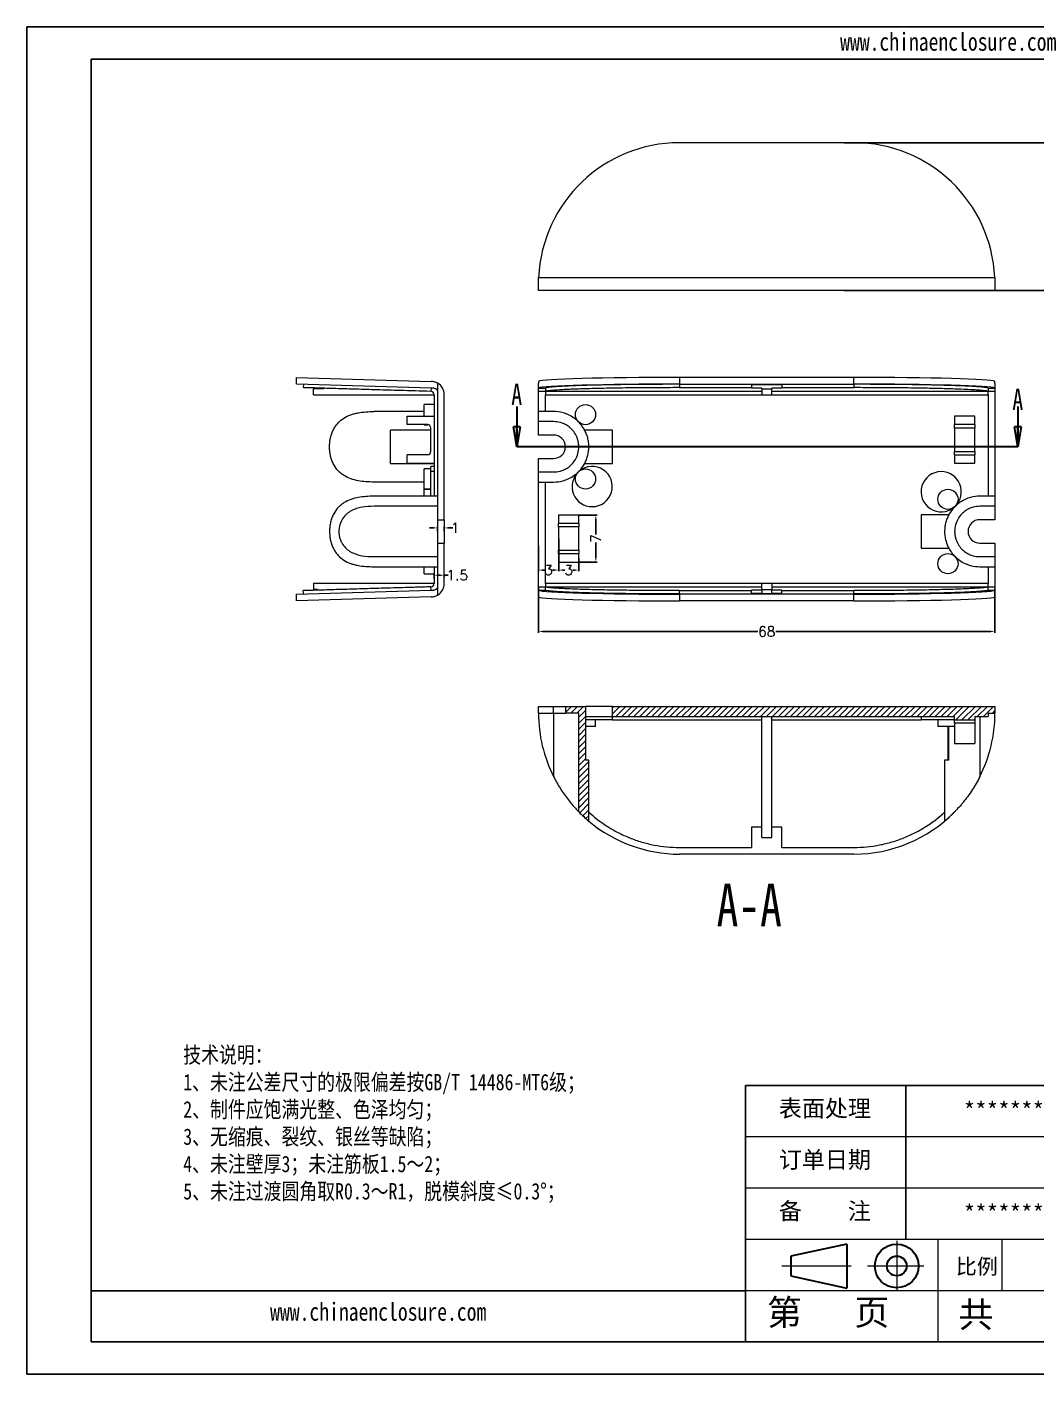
# Model space of a CAD drawing. Header units: inches. Extents: x 3064 to 3673, y 1126 to 1326.
# Drawn here: x 3064.1 to 3214.4, y 1125.8 to 1326.5 of the extents above; entities that cross this region are included whole.
import ezdxf

# ---------------------------------------------------------------- set-up
doc = ezdxf.new("R2010")
doc.units = ezdxf.units.IN
doc.header["$LTSCALE"] = 15
doc.linetypes.add('CENTER2', pattern=[28.575, 19.05, -3.175, 3.175, -3.175])
doc.linetypes.add('PHANTOM', pattern=[12.7, 6.35, -1.27, 1.27, -1.27, 1.27, -1.27])
doc.layers.add('文字', color=81, linetype='Continuous')
for name, color, linetype, lineweight in [('粗实线', 7, 'Continuous', 30), ('细实线', 3, 'Continuous', 9), ('细点划线', 2, 'CENTER2', 9)]:
    doc.layers.add(name, color=color, linetype=linetype, lineweight=lineweight)
doc.styles.add('SLDTEXTSTYLE0', font='TXT', dxfattribs={"width": 0.75})
doc.styles.get("Standard").update_dxf_attribs({"font": 'txt', "bigfont": 'gbcbig.shx'})
doc.styles.add('宋体', font='', dxfattribs={"width": 0.8, "height": 3.5})
doc.styles.get('宋体').set_extended_font_data('SimSun')
doc.dimstyles.new('2', dxfattribs={"dimtxt": 1.5, "dimasz": 0.6, "dimexe": 0.18, "dimexo": 0.0625, "dimgap": 0.09, "dimtad": 0, "dimdsep": 46, "dimtxsty": 'Standard', "dimcen": 0, "dimclrd": 3, "dimclre": 3, "dimadec": 0, "dimazin": 2, "dimtfac": 1, "dimtofl": 0, "dimtmove": 0, "dimatfit": 3, "dimfxl": 1, "dimtolj": 1, "dimtzin": 0, "dimarcsym": 0})
pattern_1 = [(45, (-403.4695, -81.07196), (-0.44901281, 0.44901281), [])]

# ---------------------------------------------------------------- blocks, each defined once
blk = doc.blocks.new('_CLOSED')
at = {"color": 0, "linetype": 'ByBlock', "lineweight": -2}
for p, q in [((-1, 0.166667), (0, 0)), ((-1, 0.166667), (-1, -0.166667)), ((0, 0), (-1, -0.166667)), ((0, 0), (-1, 0))]:
    blk.add_line(p, q, dxfattribs=at)
blk = doc.blocks.new('*D281')
at = {"color": 3, "lineweight": -2}
for p, q in [((3140.28, 1242.97), (3140.28, 1236.21)), ((3208.28, 1242.72), (3208.28, 1236.21)), ((3140.88, 1236.39), (3172.94, 1236.39)), ((3207.68, 1236.39), (3175.62, 1236.39))]:
    blk.add_line(p, q, dxfattribs=at)
at = {"color": 3}
for points in [[(3140.88, 1236.49), (3140.88, 1236.29), (3140.28, 1236.39)], [(3207.68, 1236.49), (3207.68, 1236.29), (3208.28, 1236.39)]]:
    blk.add_solid(points, dxfattribs=at)
at = {"layer": 'Defpoints', "color": 0}
for p in [(3140.28, 1243.04), (3208.28, 1242.79), (3208.28, 1236.39)]:
    blk.add_point(p, dxfattribs=at)
at = {"color": 0, "insert": (3174.28, 1236.39), "char_height": 1.5, "attachment_point": 5}
blk.add_mtext('\\A1;68', dxfattribs=at)
blk = doc.blocks.new('*D289')
at = {"color": 3, "lineweight": -2}
for p, q in [((3124.63, 1251.82), (3124.03, 1251.82)), ((3125.23, 1251.35), (3125.23, 1252)), ((3126.23, 1251.35), (3126.23, 1252)), ((3126.83, 1251.82), (3127.51, 1251.82))]:
    blk.add_line(p, q, dxfattribs=at)
at = {"color": 3}
for points in [[(3124.63, 1251.92), (3124.63, 1251.72), (3125.23, 1251.82)], [(3126.83, 1251.92), (3126.83, 1251.72), (3126.23, 1251.82)]]:
    blk.add_solid(points, dxfattribs=at)
at = {"layer": 'Defpoints', "color": 0}
for p in [(3125.23, 1251.29), (3126.23, 1251.82), (3126.23, 1251.29)]:
    blk.add_point(p, dxfattribs=at)
at = {"color": 0, "insert": (3127.85, 1251.82), "char_height": 1.5, "attachment_point": 5}
blk.add_mtext('\\A1;1', dxfattribs=at)
blk = doc.blocks.new('*D290')
at = {"color": 3, "lineweight": -2}
for p, q in [((3124.73, 1244.22), (3124.73, 1244.95)), ((3125.33, 1244.77), (3125.63, 1244.77)), ((3126.23, 1244.47), (3126.23, 1244.95)), ((3126.23, 1244.77), (3126.83, 1244.77))]:
    blk.add_line(p, q, dxfattribs=at)
at = {"color": 3}
for points in [[(3125.33, 1244.87), (3125.33, 1244.67), (3124.73, 1244.77)], [(3125.63, 1244.87), (3125.63, 1244.67), (3126.23, 1244.77)]]:
    blk.add_solid(points, dxfattribs=at)
at = {"layer": 'Defpoints', "color": 0}
for p in [(3126.23, 1244.77), (3126.23, 1244.41), (3124.73, 1244.16)]:
    blk.add_point(p, dxfattribs=at)
at = {"color": 0, "insert": (3128.17, 1244.77), "char_height": 1.5, "attachment_point": 5}
blk.add_mtext('\\A1;1.5', dxfattribs=at)
blk = doc.blocks.new('*D291')
at = {"color": 3, "lineweight": -2}
for p, q in [((3146.34, 1253.74), (3149, 1253.74)), ((3148.82, 1253.14), (3148.82, 1250.83)), ((3148.82, 1247.34), (3148.82, 1249.65)), ((3146.34, 1246.74), (3149, 1246.74))]:
    blk.add_line(p, q, dxfattribs=at)
at = {"color": 3}
for points in [[(3148.72, 1253.14), (3148.92, 1253.14), (3148.82, 1253.74)], [(3148.72, 1247.34), (3148.92, 1247.34), (3148.82, 1246.74)]]:
    blk.add_solid(points, dxfattribs=at)
at = {"layer": 'Defpoints', "color": 0}
for p in [(3146.28, 1253.74), (3148.82, 1253.74), (3146.28, 1246.74)]:
    blk.add_point(p, dxfattribs=at)
at = {"color": 0, "insert": (3148.82, 1250.24), "char_height": 1.5, "attachment_point": 5, "rotation": 90}
blk.add_mtext('\\A1;7', dxfattribs=at)
blk = doc.blocks.new('*D292')
at = {"color": 3, "lineweight": -2}
for p, q in [((3143.28, 1247.3), (3143.28, 1245.36)), ((3146.28, 1247.3), (3146.28, 1245.36)), ((3143.88, 1245.54), (3144.19, 1245.54)), ((3145.68, 1245.54), (3145.37, 1245.54))]:
    blk.add_line(p, q, dxfattribs=at)
at = {"color": 3}
for points in [[(3143.88, 1245.64), (3143.88, 1245.44), (3143.28, 1245.54)], [(3145.68, 1245.64), (3145.68, 1245.44), (3146.28, 1245.54)]]:
    blk.add_solid(points, dxfattribs=at)
at = {"layer": 'Defpoints', "color": 0}
for p in [(3143.28, 1247.36), (3146.28, 1247.36), (3146.28, 1245.54)]:
    blk.add_point(p, dxfattribs=at)
at = {"color": 0, "insert": (3144.78, 1245.54), "char_height": 1.5, "attachment_point": 5}
blk.add_mtext('\\A1;3', dxfattribs=at)
blk = doc.blocks.new('*D293')
at = {"color": 3, "lineweight": -2}
for p, q in [((3140.28, 1249.13), (3140.28, 1245.36)), ((3143.28, 1250.17), (3143.28, 1245.36)), ((3140.88, 1245.54), (3141.19, 1245.54)), ((3142.68, 1245.54), (3142.37, 1245.54))]:
    blk.add_line(p, q, dxfattribs=at)
at = {"color": 3}
for points in [[(3140.88, 1245.64), (3140.88, 1245.44), (3140.28, 1245.54)], [(3142.68, 1245.64), (3142.68, 1245.44), (3143.28, 1245.54)]]:
    blk.add_solid(points, dxfattribs=at)
at = {"layer": 'Defpoints', "color": 0}
for p in [(3140.28, 1249.19), (3143.28, 1250.24), (3140.28, 1245.54)]:
    blk.add_point(p, dxfattribs=at)
at = {"color": 0, "insert": (3141.78, 1245.54), "char_height": 1.5, "attachment_point": 5}
blk.add_mtext('\\A1;3', dxfattribs=at)
blk = doc.blocks.new('*D294')
at = {"color": 3, "lineweight": -2}
for p, q in [((3185.74, 1309.2), (3216.86, 1309.2)), ((3216.68, 1308.6), (3216.68, 1299.54)), ((3216.68, 1287.8), (3216.68, 1296.86)), ((3185.74, 1287.2), (3216.86, 1287.2))]:
    blk.add_line(p, q, dxfattribs=at)
at = {"color": 3}
for points in [[(3216.58, 1308.6), (3216.78, 1308.6), (3216.68, 1309.2)], [(3216.58, 1287.8), (3216.78, 1287.8), (3216.68, 1287.2)]]:
    blk.add_solid(points, dxfattribs=at)
at = {"layer": 'Defpoints', "color": 0}
for p in [(3185.68, 1309.2), (3216.68, 1309.2), (3185.68, 1287.2)]:
    blk.add_point(p, dxfattribs=at)
at = {"color": 0, "insert": (3216.68, 1298.2), "char_height": 1.5, "attachment_point": 5, "rotation": 90}
blk.add_mtext('\\A1;22', dxfattribs=at)

msp = doc.modelspace()

# ---------------------------------------------------------------- hatches: boundary and pattern name
at = {"linetype": 'Continuous', "lineweight": 0}
h = msp.add_hatch(dxfattribs=at)
h.set_pattern_fill('ANSI31', color=4, scale=0.2, style=0)
h.set_pattern_definition(pattern_1)
edge = h.paths.add_edge_path(flags=0)
edge.add_line((3147.275, 1225.217), (3144.275, 1225.217))
edge.add_line((3144.275, 1225.217), (3144.275, 1224.217))
edge.add_line((3144.275, 1224.217), (3146.275, 1224.217))
edge.add_line((3146.275, 1224.217), (3146.275, 1209.52))
edge.add_arc((3161.275, 1224.217), 21, 224.41531, 229.9948)
edge.add_line((3147.775, 1208.131), (3147.775, 1217.217))
edge.add_line((3147.775, 1217.217), (3147.275, 1217.217))
edge.add_line((3147.275, 1217.217), (3147.275, 1225.217))
h = msp.add_hatch(dxfattribs=at)
h.set_pattern_fill('ANSI31', color=4, scale=0.2, style=0)
h.set_pattern_definition(pattern_1)
h.paths.add_polyline_path([(3205.275, 1223.217), (3205.275, 1223.717), (3207.252, 1223.717), (3207.252, 1224.217), (3208.275, 1224.217), (3208.275, 1225.217), (3151.275, 1225.217), (3151.275, 1223.717), (3202.275, 1223.717), (3202.275, 1223.217)], flags=0)

# ---------------------------------------------------------------- linework, layer by layer
for p, q in [((3064.061, 1326.454), (3347.902, 1326.454)), ((3064.061, 1326.454), (3064.061, 1125.758)), ((3073.618, 1321.676), (3343.124, 1321.676)), ((3073.618, 1321.676), (3073.618, 1130.537)), ((3228.441, 1168.765), (3171.099, 1168.765)), ((3171.099, 1130.537), (3171.099, 1168.765)), ((3194.991, 1145.828), (3194.991, 1168.765)), ((3171.099, 1138.182), (3073.618, 1138.182)), ((3073.618, 1130.537), (3343.124, 1130.537)), ((3064.061, 1125.758), (3347.902, 1125.758))]:
    msp.add_line(p, q)
at = {"color": 7, "linetype": 'Continuous', "lineweight": 15}
for p, q in [((3187.275, 1309.2), (3161.275, 1309.2)), ((3140.297, 1289.14), (3208.254, 1289.14)), ((3140.275, 1287.2), (3140.275, 1288.2)), ((3208.275, 1287.2), (3140.275, 1287.2)), ((3208.275, 1288.2), (3208.275, 1287.2)), ((3104.233, 1273.244), (3104.233, 1274.244)), ((3104.233, 1274.244), (3124.292, 1273.651)), ((3124.262, 1272.652), (3104.233, 1273.244)), ((3105.247, 1273.214), (3105.232, 1272.714)), ((3106.733, 1271.625), (3106.733, 1272.535)), ((3108.228, 1272.535), (3106.733, 1272.535)), ((3108.231, 1272.625), (3108.228, 1272.535)), ((3124.262, 1272.652), (3124.248, 1272.152)), ((3124.733, 1272.652), (3124.262, 1272.652)), ((3125.233, 1273.384), (3125.233, 1272.152)), ((3140.275, 1272.152), (3140.275, 1273.384)), ((3140.298, 1272.652), (3140.281, 1272.652)), ((3140.298, 1272.652), (3141.3, 1272.652)), ((3141.299, 1272.652), (3141.299, 1272.152)), ((3161.275, 1274.244), (3161.275, 1273.244)), ((3187.275, 1274.244), (3161.275, 1274.244)), ((3161.275, 1273.244), (3187.275, 1273.244)), ((3161.275, 1273.214), (3172.025, 1273.214)), ((3161.275, 1273.214), (3161.275, 1272.714)), ((3161.275, 1272.714), (3172.025, 1272.714)), ((3172.025, 1273.214), (3172.025, 1272.714)), ((3176.525, 1273.125), (3172.025, 1273.125)), ((3172.025, 1272.625), (3172.025, 1272.714)), ((3173.525, 1272.625), (3172.025, 1272.625)), ((3173.525, 1272.535), (3173.525, 1272.625)), ((3173.525, 1272.535), (3173.525, 1271.625)), ((3173.525, 1272.535), (3175.025, 1272.535)), ((3176.525, 1272.625), (3175.025, 1272.625)), ((3175.025, 1272.625), (3175.025, 1272.535)), ((3175.025, 1271.625), (3175.025, 1272.535)), ((3176.525, 1273.214), (3187.275, 1273.214)), ((3176.525, 1273.214), (3176.525, 1272.714)), ((3176.525, 1272.714), (3187.275, 1272.714)), ((3176.525, 1272.714), (3176.525, 1272.625)), ((3187.275, 1273.244), (3187.275, 1274.244)), ((3187.275, 1273.214), (3187.275, 1272.714)), ((3207.252, 1272.652), (3208.253, 1272.652)), ((3207.252, 1272.652), (3207.252, 1272.152)), ((3208.27, 1272.652), (3208.253, 1272.652)), ((3208.275, 1273.384), (3208.275, 1272.152)), ((3106.733, 1271.625), (3124.733, 1271.625)), ((3124.733, 1271.652), (3124.733, 1256.537)), ((3125.233, 1272.152), (3125.233, 1256.537)), ((3126.233, 1253.037), (3126.233, 1271.652)), ((3141.299, 1272.152), (3140.275, 1272.152)), ((3140.275, 1269.151), (3140.275, 1272.152)), ((3141.299, 1272.152), (3141.299, 1271.652)), ((3141.299, 1271.652), (3173.525, 1271.652)), ((3141.299, 1269.151), (3141.299, 1271.652)), ((3173.525, 1272.152), (3141.3, 1272.152)), ((3173.525, 1271.625), (3175.025, 1271.625)), ((3207.252, 1272.152), (3175.025, 1272.152)), ((3175.025, 1271.652), (3207.252, 1271.652)), ((3207.252, 1271.652), (3207.252, 1272.152)), ((3208.275, 1272.152), (3207.252, 1272.152)), ((3207.252, 1271.652), (3207.252, 1256.537)), ((3208.275, 1272.152), (3208.275, 1256.537)), ((3123.233, 1269.151), (3115.776, 1269.151)), ((3120.733, 1267.201), (3120.733, 1268.451)), ((3120.733, 1268.451), (3124.733, 1268.451)), ((3124.733, 1270.197), (3123.233, 1270.197)), ((3123.233, 1268.451), (3123.233, 1270.197)), ((3140.275, 1267.651), (3140.275, 1269.151)), ((3142.525, 1269.151), (3140.275, 1269.151)), ((3205.275, 1268.451), (3202.275, 1268.451)), ((3202.275, 1268.451), (3202.275, 1267.201)), ((3205.275, 1267.201), (3205.275, 1268.451)), ((3118.233, 1261.401), (3118.233, 1266.401)), ((3124.233, 1266.401), (3118.233, 1266.401)), ((3123.733, 1267.201), (3120.733, 1267.201)), ((3123.233, 1267.197), (3123.233, 1267.201)), ((3123.233, 1267.197), (3123.797, 1267.197)), ((3124.233, 1263.201), (3124.233, 1266.701)), ((3142.525, 1267.651), (3140.275, 1267.651)), ((3140.275, 1265.651), (3140.275, 1267.651)), ((3151.275, 1266.401), (3147.142, 1266.401)), ((3151.275, 1261.401), (3151.275, 1266.401)), ((3205.275, 1267.201), (3202.275, 1267.201)), ((3202.275, 1266.701), (3202.275, 1267.201)), ((3205.275, 1266.701), (3202.275, 1266.701)), ((3202.275, 1266.701), (3202.275, 1263.201)), ((3205.275, 1267.201), (3205.275, 1266.701)), ((3205.275, 1263.201), (3205.275, 1266.701)), ((3142.525, 1265.651), (3140.275, 1265.651)), ((3120.733, 1261.451), (3120.733, 1262.701)), ((3123.733, 1262.701), (3120.733, 1262.701)), ((3202.275, 1263.201), (3205.275, 1263.201)), ((3202.275, 1262.701), (3202.275, 1263.201)), ((3202.275, 1262.701), (3205.275, 1262.701)), ((3202.275, 1262.701), (3202.275, 1261.451)), ((3205.275, 1263.201), (3205.275, 1262.701)), ((3205.275, 1261.451), (3205.275, 1262.701)), ((3118.233, 1261.401), (3124.733, 1261.401)), ((3120.733, 1261.451), (3124.733, 1261.451)), ((3124.233, 1260.606), (3123.233, 1260.606)), ((3123.233, 1257.606), (3123.233, 1260.606)), ((3124.733, 1260.985), (3124.233, 1260.985)), ((3124.233, 1260.203), (3124.233, 1260.985)), ((3140.275, 1262.151), (3142.525, 1262.151)), ((3140.275, 1260.151), (3140.275, 1262.151)), ((3147.142, 1261.401), (3151.275, 1261.401)), ((3202.275, 1261.451), (3205.275, 1261.451)), ((3123.233, 1258.651), (3115.776, 1258.651)), ((3124.733, 1260.203), (3124.233, 1260.203)), ((3124.233, 1256.537), (3124.233, 1260.203)), ((3140.275, 1258.651), (3140.275, 1260.151)), ((3140.275, 1260.151), (3142.525, 1260.151)), ((3140.275, 1258.651), (3142.525, 1258.651)), ((3140.275, 1243.036), (3140.275, 1258.651)), ((3141.299, 1243.536), (3141.299, 1258.651)), ((3125.233, 1256.537), (3115.776, 1256.537)), ((3123.233, 1257.606), (3124.233, 1257.606)), ((3124.233, 1257.582), (3123.233, 1257.582)), ((3123.233, 1256.537), (3123.233, 1257.582)), ((3125.233, 1256.537), (3125.233, 1255.037)), ((3208.275, 1256.537), (3206.025, 1256.537)), ((3208.275, 1256.537), (3208.275, 1255.037)), ((3125.233, 1255.037), (3115.776, 1255.037)), ((3125.233, 1255.037), (3125.233, 1253.037)), ((3208.275, 1255.037), (3206.025, 1255.037)), ((3208.275, 1255.037), (3208.275, 1253.037)), ((3125.233, 1253.037), (3126.233, 1253.037)), ((3125.233, 1253.037), (3125.233, 1249.537)), ((3126.233, 1253.037), (3126.233, 1249.537)), ((3143.275, 1253.737), (3143.275, 1252.487)), ((3146.275, 1253.737), (3143.275, 1253.737)), ((3146.275, 1252.487), (3143.275, 1252.487)), ((3143.275, 1251.987), (3143.275, 1252.487)), ((3146.275, 1252.487), (3146.275, 1253.737)), ((3146.275, 1252.487), (3146.275, 1251.987)), ((3197.275, 1253.787), (3197.275, 1248.787)), ((3201.409, 1253.787), (3197.275, 1253.787)), ((3208.275, 1253.037), (3206.025, 1253.037)), ((3146.275, 1251.987), (3143.275, 1251.987)), ((3143.275, 1251.987), (3143.275, 1248.487)), ((3146.275, 1248.487), (3146.275, 1251.987)), ((3125.233, 1249.537), (3125.233, 1247.537)), ((3125.233, 1249.537), (3126.233, 1249.537)), ((3126.233, 1243.536), (3126.233, 1249.537)), ((3143.275, 1248.487), (3146.275, 1248.487)), ((3143.275, 1247.987), (3143.275, 1248.487)), ((3146.275, 1248.487), (3146.275, 1247.987)), ((3197.275, 1248.787), (3201.409, 1248.787)), ((3206.025, 1249.537), (3208.275, 1249.537)), ((3208.275, 1249.537), (3208.275, 1247.537)), ((3115.776, 1247.537), (3125.233, 1247.537)), ((3125.233, 1247.537), (3125.233, 1246.037)), ((3143.275, 1247.987), (3146.275, 1247.987)), ((3143.275, 1247.987), (3143.275, 1246.737)), ((3143.275, 1246.737), (3146.275, 1246.737)), ((3146.275, 1246.737), (3146.275, 1247.987)), ((3206.025, 1247.537), (3208.275, 1247.537)), ((3208.275, 1247.537), (3208.275, 1246.037)), ((3115.776, 1246.037), (3125.233, 1246.037)), ((3123.233, 1244.991), (3123.233, 1246.037)), ((3123.233, 1244.991), (3124.733, 1244.991)), ((3124.733, 1246.037), (3124.733, 1243.536)), ((3125.233, 1246.037), (3125.233, 1243.036)), ((3206.025, 1246.037), (3208.275, 1246.037)), ((3207.252, 1246.037), (3207.252, 1243.536)), ((3208.275, 1246.037), (3208.275, 1243.036)), ((3104.233, 1241.944), (3124.262, 1242.536)), ((3105.247, 1241.974), (3105.232, 1242.474)), ((3106.733, 1243.563), (3106.733, 1242.653)), ((3106.733, 1243.563), (3124.733, 1243.563)), ((3107.345, 1242.653), (3106.733, 1242.653)), ((3107.342, 1242.537), (3107.345, 1242.653)), ((3124.262, 1242.536), (3124.248, 1243.036)), ((3124.262, 1242.536), (3124.733, 1242.536)), ((3125.233, 1243.036), (3125.233, 1241.804)), ((3140.275, 1241.804), (3140.275, 1243.036)), ((3140.275, 1243.036), (3141.299, 1243.036)), ((3140.281, 1242.536), (3140.298, 1242.536)), ((3140.298, 1242.536), (3141.3, 1242.536)), ((3173.525, 1243.536), (3141.299, 1243.536)), ((3141.299, 1243.536), (3141.299, 1243.036)), ((3141.299, 1242.536), (3141.299, 1243.036)), ((3141.3, 1243.036), (3173.525, 1243.036)), ((3161.275, 1241.974), (3161.275, 1242.474)), ((3161.275, 1242.474), (3172.025, 1242.474)), ((3172.025, 1242.563), (3172.025, 1242.474)), ((3173.525, 1242.563), (3172.025, 1242.563)), ((3172.025, 1241.974), (3172.025, 1242.474)), ((3173.525, 1242.653), (3173.525, 1243.563)), ((3173.525, 1243.563), (3175.025, 1243.563)), ((3173.525, 1242.653), (3175.025, 1242.653)), ((3173.525, 1242.653), (3173.525, 1242.063)), ((3175.025, 1243.563), (3175.025, 1242.653)), ((3207.252, 1243.536), (3175.025, 1243.536)), ((3175.025, 1243.036), (3207.252, 1243.036)), ((3175.025, 1242.063), (3175.025, 1242.653)), ((3176.525, 1242.563), (3175.025, 1242.563)), ((3176.525, 1242.474), (3176.525, 1242.563)), ((3176.525, 1242.474), (3187.275, 1242.474)), ((3176.525, 1241.974), (3176.525, 1242.474)), ((3187.275, 1241.974), (3187.275, 1242.474)), ((3207.252, 1243.036), (3207.252, 1243.536)), ((3207.252, 1242.536), (3207.252, 1243.036)), ((3207.252, 1243.036), (3208.275, 1243.036)), ((3207.252, 1242.536), (3208.253, 1242.536)), ((3208.253, 1242.536), (3208.27, 1242.536)), ((3208.275, 1243.036), (3208.275, 1241.804)), ((3104.233, 1240.944), (3104.233, 1241.944)), ((3124.292, 1241.537), (3104.233, 1240.944)), ((3161.275, 1241.974), (3172.025, 1241.974)), ((3161.275, 1241.944), (3161.275, 1240.944)), ((3187.275, 1241.944), (3161.275, 1241.944)), ((3187.275, 1240.944), (3161.275, 1240.944)), ((3173.525, 1242.063), (3172.025, 1242.063)), ((3173.525, 1242.063), (3175.025, 1242.063)), ((3176.525, 1242.063), (3175.025, 1242.063)), ((3176.525, 1241.974), (3187.275, 1241.974)), ((3187.275, 1240.944), (3187.275, 1241.944)), ((3140.275, 1224.217), (3140.275, 1225.217)), ((3140.275, 1225.217), (3142.525, 1225.217)), ((3142.525, 1224.217), (3142.525, 1225.217)), ((3142.525, 1225.217), (3144.275, 1225.217)), ((3144.275, 1225.217), (3144.275, 1224.217)), ((3144.275, 1225.217), (3147.275, 1225.217)), ((3147.275, 1225.217), (3147.275, 1217.217)), ((3151.275, 1225.217), (3147.275, 1225.217)), ((3151.275, 1223.717), (3151.275, 1225.217)), ((3151.275, 1225.217), (3208.275, 1225.217)), ((3208.275, 1225.217), (3208.275, 1224.217)), ((3140.275, 1224.217), (3142.525, 1224.217)), ((3142.525, 1224.217), (3142.525, 1214.76)), ((3142.525, 1224.217), (3144.275, 1224.217)), ((3146.275, 1224.217), (3144.275, 1224.217)), ((3146.275, 1209.52), (3146.275, 1224.217)), ((3147.275, 1223.717), (3151.275, 1223.717)), ((3151.275, 1223.217), (3147.275, 1223.217)), ((3148.775, 1222.217), (3148.775, 1223.217)), ((3151.275, 1223.217), (3151.275, 1223.717)), ((3151.275, 1223.717), (3202.275, 1223.717)), ((3173.525, 1205.717), (3173.525, 1223.717)), ((3175.025, 1205.717), (3175.025, 1223.717)), ((3197.275, 1223.717), (3197.275, 1223.217)), ((3200.275, 1223.217), (3197.275, 1223.217)), ((3199.775, 1223.217), (3199.775, 1222.217)), ((3202.275, 1223.217), (3200.275, 1223.217)), ((3202.275, 1223.217), (3202.275, 1223.717)), ((3202.275, 1223.217), (3205.275, 1223.217)), ((3202.275, 1222.717), (3202.275, 1223.217)), ((3205.275, 1222.717), (3202.275, 1222.717)), ((3202.275, 1222.717), (3202.275, 1219.717)), ((3205.275, 1223.717), (3207.252, 1223.717)), ((3205.275, 1223.717), (3205.275, 1223.217)), ((3205.275, 1223.217), (3205.275, 1222.717)), ((3205.275, 1222.717), (3205.275, 1219.717)), ((3206.025, 1223.717), (3206.025, 1214.76)), ((3207.252, 1224.217), (3208.275, 1224.217)), ((3207.252, 1224.217), (3207.252, 1223.717)), ((3148.775, 1222.217), (3147.275, 1222.217)), ((3201.275, 1222.217), (3199.775, 1222.217)), ((3201.275, 1222.217), (3201.275, 1217.217)), ((3202.275, 1222.217), (3201.275, 1222.217)), ((3201.409, 1217.217), (3201.409, 1222.217)), ((3202.275, 1219.717), (3205.275, 1219.717)), ((3147.775, 1217.217), (3147.275, 1217.217)), ((3147.775, 1208.131), (3147.775, 1217.217)), ((3200.775, 1217.217), (3200.775, 1208.136)), ((3201.409, 1217.217), (3200.775, 1217.217)), ((3172.025, 1207.215), (3172.025, 1204.217)), ((3173.525, 1207.215), (3172.025, 1207.215)), ((3176.525, 1207.215), (3175.025, 1207.215)), ((3176.525, 1204.217), (3176.525, 1207.215)), ((3161.275, 1204.217), (3172.025, 1204.217)), ((3173.525, 1205.717), (3175.025, 1205.717)), ((3176.525, 1204.217), (3187.275, 1204.217)), ((3187.275, 1203.217), (3161.275, 1203.217))]:
    msp.add_line(p, q, dxfattribs=at)
at = {"color": 7, "linetype": 'Continuous', "lineweight": 30}
for p, q in [((3137.047, 1269.901), (3137.047, 1263.901)), ((3211.704, 1269.901), (3211.704, 1263.901))]:
    msp.add_line(p, q, dxfattribs=at)
at = {"color": 1, "linetype": 'PHANTOM', "lineweight": 30}
msp.add_line((3211.704, 1263.901), (3137.047, 1263.901), dxfattribs=at)
at = {"color": 8, "linetype": 'Continuous', "lineweight": 15}
for p, q in [((3151.275, 1223.232), (3173.525, 1223.232)), ((3175.025, 1223.232), (3197.275, 1223.232))]:
    msp.add_line(p, q, dxfattribs=at)
at = {"color": 7, "linetype": 'Continuous', "lineweight": 15}
for centre in [(3147.275, 1268.697), (3147.275, 1259.106), (3201.275, 1256.082), (3201.275, 1246.491)]:
    msp.add_circle(centre, 1.5, dxfattribs=at)
for centre, radius, start, end in [((3161.275, 1288.2), 21, 90, 177.43192), ((3187.275, 1288.2), 21, 2.56808, 90), ((3124.233, 1271.652), 2, 0, 60), ((3124.233, 1271.652), 0.5, 0, 88.30766), ((3123.733, 1266.701), 0.5, 0, 90), ((3142.525, 1263.901), 1.75, 270, 90), ((3123.733, 1263.201), 0.5, 270, 0), ((3148.275, 1257.985), 3, 270, 129.85453), ((3148.275, 1257.985), 3, 133.65346, 270), ((3200.275, 1257.203), 3, 90, 309.85453), ((3200.275, 1257.203), 3, 313.47884, 90), ((3206.025, 1251.287), 1.75, 90, 270), ((3124.233, 1243.536), 0.5, 271.69234, 0), ((3124.233, 1243.536), 2, 300, 0), ((3161.275, 1224.217), 21, 180, 206.7655), ((3187.275, 1224.217), 21, 333.2345, 0), ((3161.275, 1224.217), 21, 224.41531, 229.9948), ((3187.275, 1224.217), 21, 270, 315.31892), ((3161.275, 1224.217), 21, 229.9948, 270)]:
    msp.add_arc(centre, radius, start, end, dxfattribs=at)
for centre, start_param, end_param in [((3161.275, 1273.624), 1.5707963, 3.0967712), ((3161.275, 1272.623), 1.5707963, 3.0953635), ((3187.275, 1273.624), 0.0448214, 1.5707963), ((3187.275, 1272.623), 0.0462292, 1.5707963), ((3161.275, 1242.565), 3.1878219, 4.712389), ((3187.275, 1242.565), 4.712389, 6.2369561), ((3161.275, 1241.564), 3.1864141, 4.712389), ((3187.275, 1241.564), 4.712389, 6.2383639)]:
    msp.add_ellipse(centre, major_axis=(21, 0), ratio=0.0295455, start_param=start_param, end_param=end_param, dxfattribs=at)
for points, knots in [([(3140.275, 1288.2), (3140.275, 1288.343), (3140.277, 1288.494), (3140.284, 1288.81), (3140.289, 1288.975), (3140.297, 1289.14)], [0, 0, 0, 0, 0.5, 0.5, 1, 1, 1, 1]), ([(3208.254, 1289.14), (3208.262, 1288.975), (3208.267, 1288.813), (3208.274, 1288.497), (3208.275, 1288.343), (3208.275, 1288.2)], [0, 0, 0, 0, 0.5, 0.5, 1, 1, 1, 1]), ([(3124.248, 1272.152), (3122.665, 1272.199), (3121.132, 1272.244), (3119.061, 1272.305), (3118.483, 1272.322), (3117.341, 1272.356), (3116.776, 1272.373), (3115.127, 1272.421), (3114.092, 1272.452), (3112.635, 1272.495), (3112.165, 1272.509), (3111.258, 1272.536), (3110.821, 1272.549), (3109.586, 1272.585), (3108.853, 1272.607), (3107.89, 1272.635), (3107.592, 1272.644), (3107.042, 1272.66), (3106.794, 1272.668), (3106.134, 1272.687), (3105.8, 1272.697), (3105.461, 1272.707), (3105.375, 1272.71), (3105.261, 1272.713), (3105.232, 1272.714), (3105.232, 1272.714)], [-0.0336161, -0.0336161, -0.0336161, -0.0336161, 0.125, 0.125, 0.1875, 0.1875, 0.25, 0.25, 0.375, 0.375, 0.4375, 0.4375, 0.5, 0.5, 0.625, 0.625, 0.6875, 0.6875, 0.75, 0.75, 0.875, 0.875, 0.9375, 0.9375, 1, 1, 1, 1]), ([(3125.233, 1273.384), (3125.089, 1273.467), (3124.938, 1273.531), (3124.623, 1273.621), (3124.458, 1273.646), (3124.292, 1273.651)], [0, 0, 0, 0, 0.5, 0.5, 1, 1, 1, 1]), ([(3124.733, 1272.652), (3124.865, 1272.652), (3124.994, 1272.598), (3125.178, 1272.413), (3125.233, 1272.284), (3125.233, 1272.152)], [0, 0, 0, 0, 0.5, 0.5, 1, 1, 1, 1]), ([(3140.297, 1273.651), (3140.289, 1273.646), (3140.284, 1273.621), (3140.277, 1273.532), (3140.275, 1273.467), (3140.275, 1273.384)], [0, 0, 0, 0, 0.5, 0.5, 1, 1, 1, 1]), ([(3140.275, 1272.152), (3140.275, 1272.284), (3140.275, 1272.413), (3140.277, 1272.597), (3140.278, 1272.652), (3140.281, 1272.652)], [0, 0, 0, 0, 0.5, 0.5, 1, 1, 1, 1]), ([(3161.275, 1273.214), (3161.135, 1273.214), (3160.853, 1273.214), (3160.431, 1273.213), (3160.009, 1273.212), (3159.589, 1273.212), (3159.169, 1273.21), (3158.751, 1273.209), (3158.333, 1273.207), (3157.915, 1273.205), (3157.014, 1273.2), (3155.641, 1273.191), (3153.843, 1273.172), (3152.114, 1273.149), (3149.918, 1273.112), (3147.414, 1273.054), (3145.325, 1272.983), (3143.951, 1272.92), (3143.075, 1272.87), (3142.364, 1272.818), (3141.931, 1272.775), (3141.68, 1272.742), (3141.54, 1272.719), (3141.43, 1272.697), (3141.346, 1272.674), (3141.315, 1272.659), (3141.3, 1272.652)], [0, 0, 0, 0, 0.0139012, 0.0277814, 0.0416468, 0.0555034, 0.0693576, 0.0832155, 0.0970833, 0.1109673, 0.1248736, 0.1874165, 0.2500084, 0.3122553, 0.3745578, 0.4996773, 0.6240364, 0.6866112, 0.7492493, 0.8115544, 0.8739442, 0.899163, 0.9243411, 0.9495152, 0.9747226, 1, 1, 1, 1]), ([(3161.275, 1272.714), (3160.038, 1272.714), (3158.82, 1272.71), (3157.021, 1272.701), (3156.426, 1272.696), (3155.246, 1272.687), (3154.657, 1272.681), (3152.934, 1272.661), (3151.84, 1272.645), (3150.28, 1272.617), (3149.773, 1272.607), (3148.788, 1272.585), (3148.31, 1272.573), (3146.945, 1272.537), (3146.12, 1272.51), (3145.007, 1272.467), (3144.657, 1272.452), (3144, 1272.421), (3143.698, 1272.405), (3142.872, 1272.357), (3142.423, 1272.324), (3141.907, 1272.271), (3141.761, 1272.254), (3141.462, 1272.208), (3141.347, 1272.18), (3141.3, 1272.152)], [0, 0, 0, 0, 0.125, 0.125, 0.1875, 0.1875, 0.25, 0.25, 0.375, 0.375, 0.4375, 0.4375, 0.5, 0.5, 0.625, 0.625, 0.6875, 0.6875, 0.75, 0.75, 0.875, 0.875, 0.9375, 0.9375, 1.0337063, 1.0337063, 1.0337063, 1.0337063]), ([(3207.252, 1272.652), (3207.244, 1272.656), (3207.228, 1272.664), (3207.193, 1272.677), (3207.149, 1272.689), (3207.097, 1272.702), (3207.036, 1272.714), (3206.966, 1272.727), (3206.887, 1272.739), (3206.8, 1272.751), (3206.592, 1272.777), (3206.193, 1272.817), (3205.483, 1272.869), (3204.61, 1272.919), (3203.237, 1272.982), (3201.152, 1273.053), (3198.649, 1273.111), (3196.454, 1273.149), (3194.722, 1273.172), (3192.927, 1273.19), (3191.45, 1273.201), (3190.325, 1273.207), (3189.567, 1273.21), (3188.805, 1273.212), (3188.041, 1273.213), (3187.531, 1273.214), (3187.275, 1273.214)], [0, 0, 0, 0, 0.0140258, 0.0280161, 0.0419772, 0.0559153, 0.0698365, 0.0837471, 0.0976534, 0.1115616, 0.1254779, 0.1878643, 0.2502592, 0.3127056, 0.3751166, 0.5000447, 0.6244886, 0.6871196, 0.7497302, 0.8119717, 0.8742107, 0.8994077, 0.9245481, 0.949669, 0.9748073, 1, 1, 1, 1]), ([(3207.252, 1272.152), (3207.172, 1272.199), (3206.912, 1272.244), (3206.309, 1272.305), (3206.112, 1272.322), (3205.663, 1272.356), (3205.41, 1272.373), (3204.578, 1272.421), (3203.93, 1272.452), (3202.821, 1272.495), (3202.429, 1272.509), (3201.597, 1272.536), (3201.157, 1272.549), (3199.793, 1272.585), (3198.818, 1272.607), (3197.256, 1272.635), (3196.719, 1272.644), (3195.611, 1272.66), (3195.048, 1272.668), (3193.336, 1272.687), (3192.163, 1272.697), (3190.355, 1272.707), (3189.742, 1272.71), (3188.511, 1272.713), (3187.894, 1272.714), (3187.275, 1272.714)], [-0.0336161, -0.0336161, -0.0336161, -0.0336161, 0.125, 0.125, 0.1875, 0.1875, 0.25, 0.25, 0.375, 0.375, 0.4375, 0.4375, 0.5, 0.5, 0.625, 0.625, 0.6875, 0.6875, 0.75, 0.75, 0.875, 0.875, 0.9375, 0.9375, 1, 1, 1, 1]), ([(3208.275, 1273.384), (3208.275, 1273.467), (3208.274, 1273.531), (3208.267, 1273.621), (3208.262, 1273.646), (3208.254, 1273.651)], [0, 0, 0, 0, 0.5, 0.5, 1, 1, 1, 1]), ([(3208.27, 1272.652), (3208.273, 1272.652), (3208.274, 1272.598), (3208.276, 1272.413), (3208.275, 1272.284), (3208.275, 1272.152)], [0, 0, 0, 0, 0.5, 0.5, 1, 1, 1, 1]), ([(3115.776, 1258.651), (3114.948, 1258.651), (3114.159, 1258.7), (3113.04, 1258.909), (3112.677, 1259.002), (3111.975, 1259.253), (3111.634, 1259.411), (3111.162, 1259.705), (3111.01, 1259.813), (3110.718, 1260.05), (3110.577, 1260.18), (3110.181, 1260.601), (3109.952, 1260.92), (3109.663, 1261.469), (3109.575, 1261.666), (3109.424, 1262.073), (3109.36, 1262.284), (3109.256, 1262.721), (3109.216, 1262.95), (3109.162, 1263.409), (3109.148, 1263.64), (3109.146, 1264.105), (3109.158, 1264.34), (3109.208, 1264.802), (3109.246, 1265.027), (3109.346, 1265.466), (3109.409, 1265.682), (3109.557, 1266.093), (3109.642, 1266.288), (3109.832, 1266.658), (3109.939, 1266.835), (3110.168, 1267.164), (3110.292, 1267.316), (3110.685, 1267.741), (3110.981, 1267.982), (3111.608, 1268.378), (3111.942, 1268.536), (3112.471, 1268.728), (3112.653, 1268.784), (3113.02, 1268.882), (3113.206, 1268.924), (3114.149, 1269.103), (3114.944, 1269.151), (3115.776, 1269.151)], [0, 0, 0, 0, 0.125, 0.125, 0.1875, 0.1875, 0.25, 0.25, 0.28125, 0.28125, 0.3125, 0.3125, 0.375, 0.375, 0.40625, 0.40625, 0.4375, 0.4375, 0.46875, 0.46875, 0.5, 0.5, 0.53125, 0.53125, 0.5625, 0.5625, 0.59375, 0.59375, 0.625, 0.625, 0.65625, 0.65625, 0.6875, 0.6875, 0.75, 0.75, 0.8125, 0.8125, 0.84375, 0.84375, 0.875, 0.875, 1, 1, 1, 1]), ([(3142.525, 1258.651), (3142.943, 1258.651), (3143.41, 1258.7), (3144.172, 1258.909), (3144.436, 1259.002), (3144.984, 1259.253), (3145.268, 1259.411), (3145.685, 1259.705), (3145.824, 1259.813), (3146.098, 1260.05), (3146.234, 1260.18), (3146.627, 1260.601), (3146.868, 1260.92), (3147.183, 1261.469), (3147.281, 1261.666), (3147.452, 1262.073), (3147.525, 1262.284), (3147.646, 1262.721), (3147.694, 1262.95), (3147.758, 1263.409), (3147.774, 1263.64), (3147.777, 1264.105), (3147.762, 1264.34), (3147.703, 1264.802), (3147.659, 1265.027), (3147.542, 1265.466), (3147.469, 1265.682), (3147.301, 1266.093), (3147.207, 1266.288), (3146.998, 1266.658), (3146.884, 1266.835), (3146.644, 1267.164), (3146.518, 1267.316), (3146.126, 1267.741), (3145.846, 1267.982), (3145.29, 1268.378), (3145.011, 1268.536), (3144.596, 1268.728), (3144.459, 1268.784), (3144.191, 1268.882), (3144.059, 1268.924), (3143.415, 1269.103), (3142.945, 1269.151), (3142.525, 1269.151)], [0, 0, 0, 0, 0.125, 0.125, 0.1875, 0.1875, 0.25, 0.25, 0.28125, 0.28125, 0.3125, 0.3125, 0.375, 0.375, 0.40625, 0.40625, 0.4375, 0.4375, 0.46875, 0.46875, 0.5, 0.5, 0.53125, 0.53125, 0.5625, 0.5625, 0.59375, 0.59375, 0.625, 0.625, 0.65625, 0.65625, 0.6875, 0.6875, 0.75, 0.75, 0.8125, 0.8125, 0.84375, 0.84375, 0.875, 0.875, 1, 1, 1, 1]), ([(3142.525, 1260.151), (3142.836, 1260.151), (3143.175, 1260.189), (3143.718, 1260.341), (3143.905, 1260.408), (3144.29, 1260.586), (3144.485, 1260.696), (3144.873, 1260.968), (3145.068, 1261.132), (3145.436, 1261.522), (3145.609, 1261.746), (3145.917, 1262.273), (3146.045, 1262.564), (3146.227, 1263.212), (3146.275, 1263.549), (3146.276, 1264.073), (3146.264, 1264.245), (3146.217, 1264.584), (3146.182, 1264.752), (3146.091, 1265.074), (3146.037, 1265.228), (3145.911, 1265.522), (3145.84, 1265.663), (3145.611, 1266.054), (3145.437, 1266.28), (3145.066, 1266.673), (3144.874, 1266.834), (3144.488, 1267.106), (3144.291, 1267.216), (3143.908, 1267.394), (3143.721, 1267.461), (3143.177, 1267.613), (3142.837, 1267.651), (3142.525, 1267.651)], [0, 0, 0, 0, 0.125, 0.125, 0.1875, 0.1875, 0.25, 0.25, 0.3125, 0.3125, 0.375, 0.375, 0.4375, 0.4375, 0.5, 0.5, 0.53125, 0.53125, 0.5625, 0.5625, 0.59375, 0.59375, 0.625, 0.625, 0.6875, 0.6875, 0.75, 0.75, 0.8125, 0.8125, 0.875, 0.875, 1, 1, 1, 1]), ([(3115.776, 1256.537), (3114.948, 1256.537), (3114.159, 1256.488), (3113.04, 1256.279), (3112.677, 1256.186), (3111.975, 1255.935), (3111.634, 1255.777), (3111.162, 1255.483), (3111.01, 1255.375), (3110.718, 1255.138), (3110.577, 1255.008), (3110.181, 1254.587), (3109.952, 1254.268), (3109.663, 1253.719), (3109.575, 1253.522), (3109.424, 1253.115), (3109.36, 1252.904), (3109.256, 1252.467), (3109.216, 1252.238), (3109.162, 1251.779), (3109.148, 1251.548), (3109.146, 1251.083), (3109.158, 1250.848), (3109.208, 1250.386), (3109.246, 1250.161), (3109.346, 1249.722), (3109.409, 1249.506), (3109.557, 1249.095), (3109.642, 1248.9), (3109.832, 1248.53), (3109.939, 1248.353), (3110.168, 1248.024), (3110.292, 1247.872), (3110.685, 1247.447), (3110.981, 1247.206), (3111.608, 1246.81), (3111.942, 1246.652), (3112.471, 1246.46), (3112.653, 1246.404), (3113.02, 1246.306), (3113.206, 1246.264), (3114.149, 1246.085), (3114.944, 1246.037), (3115.776, 1246.037)], [0, 0, 0, 0, 0.125, 0.125, 0.1875, 0.1875, 0.25, 0.25, 0.28125, 0.28125, 0.3125, 0.3125, 0.375, 0.375, 0.40625, 0.40625, 0.4375, 0.4375, 0.46875, 0.46875, 0.5, 0.5, 0.53125, 0.53125, 0.5625, 0.5625, 0.59375, 0.59375, 0.625, 0.625, 0.65625, 0.65625, 0.6875, 0.6875, 0.75, 0.75, 0.8125, 0.8125, 0.84375, 0.84375, 0.875, 0.875, 1, 1, 1, 1]), ([(3206.025, 1256.537), (3205.608, 1256.537), (3205.141, 1256.488), (3204.379, 1256.279), (3204.115, 1256.186), (3203.567, 1255.935), (3203.283, 1255.777), (3202.866, 1255.483), (3202.727, 1255.375), (3202.453, 1255.138), (3202.317, 1255.008), (3201.924, 1254.587), (3201.683, 1254.268), (3201.368, 1253.719), (3201.27, 1253.522), (3201.099, 1253.115), (3201.026, 1252.904), (3200.905, 1252.467), (3200.857, 1252.238), (3200.793, 1251.779), (3200.777, 1251.548), (3200.774, 1251.083), (3200.789, 1250.848), (3200.848, 1250.386), (3200.892, 1250.161), (3201.009, 1249.722), (3201.082, 1249.506), (3201.25, 1249.095), (3201.344, 1248.9), (3201.553, 1248.53), (3201.667, 1248.353), (3201.907, 1248.024), (3202.033, 1247.872), (3202.425, 1247.447), (3202.705, 1247.206), (3203.261, 1246.81), (3203.54, 1246.652), (3203.955, 1246.46), (3204.092, 1246.404), (3204.36, 1246.306), (3204.492, 1246.264), (3205.136, 1246.085), (3205.606, 1246.037), (3206.025, 1246.037)], [0, 0, 0, 0, 0.125, 0.125, 0.1875, 0.1875, 0.25, 0.25, 0.28125, 0.28125, 0.3125, 0.3125, 0.375, 0.375, 0.40625, 0.40625, 0.4375, 0.4375, 0.46875, 0.46875, 0.5, 0.5, 0.53125, 0.53125, 0.5625, 0.5625, 0.59375, 0.59375, 0.625, 0.625, 0.65625, 0.65625, 0.6875, 0.6875, 0.75, 0.75, 0.8125, 0.8125, 0.84375, 0.84375, 0.875, 0.875, 1, 1, 1, 1]), ([(3115.776, 1255.037), (3115.159, 1255.037), (3114.564, 1254.999), (3113.707, 1254.847), (3113.427, 1254.78), (3112.88, 1254.603), (3112.616, 1254.492), (3112.115, 1254.22), (3111.876, 1254.056), (3111.442, 1253.666), (3111.246, 1253.442), (3110.909, 1252.915), (3110.774, 1252.624), (3110.585, 1251.976), (3110.536, 1251.639), (3110.536, 1251.115), (3110.548, 1250.943), (3110.596, 1250.604), (3110.632, 1250.436), (3110.726, 1250.114), (3110.783, 1249.96), (3110.917, 1249.666), (3110.994, 1249.526), (3111.245, 1249.134), (3111.441, 1248.908), (3111.878, 1248.515), (3112.114, 1248.354), (3112.613, 1248.082), (3112.878, 1247.972), (3113.423, 1247.794), (3113.702, 1247.727), (3114.56, 1247.575), (3115.159, 1247.537), (3115.776, 1247.537)], [0, 0, 0, 0, 0.125, 0.125, 0.1875, 0.1875, 0.25, 0.25, 0.3125, 0.3125, 0.375, 0.375, 0.4375, 0.4375, 0.5, 0.5, 0.53125, 0.53125, 0.5625, 0.5625, 0.59375, 0.59375, 0.625, 0.625, 0.6875, 0.6875, 0.75, 0.75, 0.8125, 0.8125, 0.875, 0.875, 1, 1, 1, 1]), ([(3206.025, 1255.037), (3205.715, 1255.037), (3205.376, 1254.999), (3204.833, 1254.847), (3204.646, 1254.78), (3204.261, 1254.603), (3204.066, 1254.492), (3203.678, 1254.22), (3203.483, 1254.056), (3203.115, 1253.666), (3202.942, 1253.442), (3202.634, 1252.915), (3202.506, 1252.624), (3202.324, 1251.976), (3202.276, 1251.639), (3202.275, 1251.115), (3202.287, 1250.943), (3202.334, 1250.604), (3202.369, 1250.436), (3202.46, 1250.114), (3202.514, 1249.96), (3202.64, 1249.666), (3202.711, 1249.526), (3202.94, 1249.134), (3203.114, 1248.908), (3203.485, 1248.515), (3203.677, 1248.354), (3204.063, 1248.082), (3204.26, 1247.972), (3204.643, 1247.794), (3204.83, 1247.727), (3205.374, 1247.575), (3205.714, 1247.537), (3206.025, 1247.537)], [0, 0, 0, 0, 0.125, 0.125, 0.1875, 0.1875, 0.25, 0.25, 0.3125, 0.3125, 0.375, 0.375, 0.4375, 0.4375, 0.5, 0.5, 0.53125, 0.53125, 0.5625, 0.5625, 0.59375, 0.59375, 0.625, 0.625, 0.6875, 0.6875, 0.75, 0.75, 0.8125, 0.8125, 0.875, 0.875, 1, 1, 1, 1]), ([(3124.248, 1243.036), (3124.106, 1243.032), (3123.822, 1243.023), (3123.398, 1243.011), (3122.976, 1242.998), (3122.555, 1242.986), (3122.136, 1242.974), (3121.719, 1242.961), (3121.303, 1242.949), (3120.889, 1242.937), (3119.999, 1242.91), (3118.648, 1242.871), (3116.885, 1242.818), (3115.196, 1242.769), (3113.065, 1242.706), (3110.663, 1242.635), (3108.696, 1242.577), (3107.429, 1242.539), (3106.638, 1242.516), (3106.016, 1242.497), (3105.657, 1242.487), (3105.461, 1242.481), (3105.359, 1242.478), (3105.286, 1242.476), (3105.241, 1242.474), (3105.235, 1242.474), (3105.232, 1242.474)], [0, 0, 0, 0, 0.01402576, 0.02801612, 0.04197724, 0.05591531, 0.06983652, 0.08374714, 0.0976534, 0.11156157, 0.1254779, 0.18786426, 0.25025917, 0.31270562, 0.37511658, 0.50004465, 0.62448857, 0.68711963, 0.74973017, 0.81197166, 0.87421073, 0.89940766, 0.92454809, 0.94966895, 0.97480727, 1, 1, 1, 1]), ([(3125.233, 1243.036), (3125.233, 1242.904), (3125.179, 1242.775), (3124.994, 1242.591), (3124.865, 1242.536), (3124.733, 1242.536)], [0, 0, 0, 0, 0.5, 0.5, 1, 1, 1, 1]), ([(3140.281, 1242.536), (3140.278, 1242.536), (3140.277, 1242.59), (3140.275, 1242.775), (3140.275, 1242.904), (3140.275, 1243.036)], [0, 0, 0, 0, 0.5, 0.5, 1, 1, 1, 1]), ([(3161.275, 1242.474), (3161.135, 1242.474), (3160.853, 1242.474), (3160.431, 1242.475), (3160.009, 1242.475), (3159.589, 1242.476), (3159.169, 1242.477), (3158.751, 1242.479), (3158.333, 1242.481), (3157.915, 1242.483), (3157.014, 1242.487), (3155.641, 1242.497), (3153.843, 1242.516), (3152.114, 1242.539), (3149.918, 1242.576), (3147.414, 1242.634), (3145.325, 1242.705), (3143.951, 1242.768), (3143.075, 1242.818), (3142.364, 1242.87), (3141.931, 1242.913), (3141.68, 1242.946), (3141.54, 1242.968), (3141.43, 1242.991), (3141.346, 1243.013), (3141.315, 1243.028), (3141.3, 1243.036)], [0, 0, 0, 0, 0.0139012, 0.0277814, 0.0416468, 0.0555034, 0.0693576, 0.0832155, 0.0970833, 0.1109673, 0.1248736, 0.1874165, 0.2500084, 0.3122553, 0.3745578, 0.4996773, 0.6240364, 0.6866112, 0.7492493, 0.8115544, 0.8739442, 0.899163, 0.9243411, 0.9495152, 0.9747226, 1, 1, 1, 1]), ([(3161.275, 1241.974), (3160.038, 1241.974), (3158.82, 1241.978), (3157.021, 1241.988), (3156.426, 1241.992), (3155.246, 1242.002), (3154.657, 1242.007), (3152.934, 1242.027), (3151.84, 1242.043), (3150.28, 1242.071), (3149.773, 1242.082), (3148.788, 1242.103), (3148.31, 1242.115), (3146.945, 1242.152), (3146.12, 1242.178), (3145.007, 1242.221), (3144.657, 1242.236), (3144, 1242.267), (3143.698, 1242.283), (3142.872, 1242.331), (3142.423, 1242.365), (3141.907, 1242.417), (3141.761, 1242.435), (3141.462, 1242.48), (3141.347, 1242.508), (3141.3, 1242.536)], [0, 0, 0, 0, 0.125, 0.125, 0.1875, 0.1875, 0.25, 0.25, 0.375, 0.375, 0.4375, 0.4375, 0.5, 0.5, 0.625, 0.625, 0.6875, 0.6875, 0.75, 0.75, 0.875, 0.875, 0.9375, 0.9375, 1.0337063, 1.0337063, 1.0337063, 1.0337063]), ([(3207.252, 1243.036), (3207.244, 1243.032), (3207.228, 1243.023), (3207.193, 1243.011), (3207.149, 1242.998), (3207.097, 1242.986), (3207.036, 1242.974), (3206.966, 1242.961), (3206.887, 1242.949), (3206.8, 1242.937), (3206.592, 1242.91), (3206.193, 1242.871), (3205.483, 1242.818), (3204.61, 1242.769), (3203.237, 1242.706), (3201.152, 1242.635), (3198.649, 1242.577), (3196.454, 1242.539), (3194.722, 1242.516), (3192.927, 1242.497), (3191.45, 1242.487), (3190.325, 1242.481), (3189.567, 1242.478), (3188.805, 1242.476), (3188.041, 1242.474), (3187.531, 1242.474), (3187.275, 1242.474)], [0, 0, 0, 0, 0.01402576, 0.02801612, 0.04197724, 0.05591531, 0.06983652, 0.08374714, 0.0976534, 0.11156157, 0.1254779, 0.18786426, 0.25025917, 0.31270562, 0.37511658, 0.50004465, 0.62448857, 0.68711963, 0.74973017, 0.81197166, 0.87421073, 0.89940766, 0.92454809, 0.94966895, 0.97480727, 1, 1, 1, 1]), ([(3207.252, 1242.536), (3207.172, 1242.489), (3206.912, 1242.444), (3206.309, 1242.383), (3206.112, 1242.366), (3205.663, 1242.332), (3205.41, 1242.315), (3204.578, 1242.267), (3203.93, 1242.236), (3202.821, 1242.193), (3202.429, 1242.179), (3201.597, 1242.152), (3201.157, 1242.14), (3199.793, 1242.103), (3198.818, 1242.081), (3197.256, 1242.053), (3196.719, 1242.044), (3195.611, 1242.028), (3195.048, 1242.021), (3193.336, 1242.001), (3192.163, 1241.991), (3190.355, 1241.981), (3189.742, 1241.979), (3188.511, 1241.975), (3187.894, 1241.974), (3187.275, 1241.974)], [-0.0336161, -0.0336161, -0.0336161, -0.0336161, 0.125, 0.125, 0.1875, 0.1875, 0.25, 0.25, 0.375, 0.375, 0.4375, 0.4375, 0.5, 0.5, 0.625, 0.625, 0.6875, 0.6875, 0.75, 0.75, 0.875, 0.875, 0.9375, 0.9375, 1, 1, 1, 1]), ([(3208.275, 1243.036), (3208.275, 1242.904), (3208.276, 1242.775), (3208.274, 1242.591), (3208.273, 1242.536), (3208.27, 1242.536)], [0, 0, 0, 0, 0.5, 0.5, 1, 1, 1, 1]), ([(3124.292, 1241.537), (3124.458, 1241.542), (3124.619, 1241.567), (3124.935, 1241.656), (3125.089, 1241.721), (3125.233, 1241.804)], [0, 0, 0, 0, 0.5, 0.5, 1, 1, 1, 1]), ([(3140.275, 1241.804), (3140.275, 1241.721), (3140.277, 1241.657), (3140.284, 1241.567), (3140.289, 1241.542), (3140.297, 1241.537)], [0, 0, 0, 0, 0.5, 0.5, 1, 1, 1, 1]), ([(3208.254, 1241.537), (3208.262, 1241.542), (3208.267, 1241.567), (3208.274, 1241.656), (3208.275, 1241.721), (3208.275, 1241.804)], [0, 0, 0, 0, 0.5, 0.5, 1, 1, 1, 1]), ([(3142.525, 1214.76), (3142.837, 1214.143), (3143.175, 1213.548), (3143.718, 1212.691), (3143.905, 1212.411), (3144.29, 1211.863), (3144.486, 1211.599), (3144.874, 1211.099), (3145.069, 1210.859), (3145.437, 1210.425), (3145.61, 1210.229), (3145.918, 1209.892), (3146.046, 1209.758), (3146.227, 1209.569), (3146.275, 1209.52), (3146.275, 1209.52)], [0, 0, 0, 0, 0.25, 0.25, 0.375, 0.375, 0.5, 0.5, 0.625, 0.625, 0.75, 0.75, 0.875, 0.875, 1, 1, 1, 1]), ([(3206.025, 1214.76), (3205.939, 1214.591), (3205.677, 1214.083), (3205.198, 1213.253), (3204.568, 1212.282), (3203.999, 1211.505), (3203.546, 1210.936), (3203.124, 1210.433), (3202.719, 1209.982), (3202.327, 1209.571), (3201.993, 1209.235), (3201.637, 1208.893), (3201.35, 1208.63), (3201.114, 1208.421), (3200.966, 1208.293), (3200.864, 1208.206), (3200.793, 1208.146), (3200.786, 1208.14), (3200.781, 1208.136)], [0, 0, 0, 0, 0.0512162, 0.1540082, 0.2584391, 0.3648824, 0.4186069, 0.4633249, 0.553727, 0.599555, 0.6442922, 0.7134391, 0.7825333, 0.8143191, 0.8789085, 0.9118127, 0.943604, 1, 1, 1, 1]), ([(3147.775, 1209.48), (3148.156, 1209.139), (3149.009, 1208.374), (3150.47, 1207.356), (3152.113, 1206.404), (3153.843, 1205.617), (3155.641, 1204.994), (3157.493, 1204.549), (3159.376, 1204.268), (3160.642, 1204.234), (3161.275, 1204.217)], [0, 0, 0, 0, 0.103245, 0.2316694, 0.3594858, 0.4871881, 0.6155982, 0.7439077, 0.871967, 1, 1, 1, 1]), ([(3187.275, 1204.217), (3187.913, 1204.234), (3189.189, 1204.269), (3191.078, 1204.553), (3192.927, 1204.999), (3194.722, 1205.623), (3196.455, 1206.412), (3198.101, 1207.368), (3199.555, 1208.384), (3200.4, 1209.143), (3200.775, 1209.48)], [0, 0, 0, 0, 0.12898174, 0.257977, 0.38566197, 0.51335193, 0.64179899, 0.77028815, 0.89808322, 1, 1, 1, 1])]:
    msp.add_open_spline(points, degree=3, knots=knots, dxfattribs=at)
at = {"layer": '粗实线', "color": 7}
for p, q in [((3186.209, 1145.113), (3177.855, 1143.342)), ((3186.209, 1145.113), (3186.209, 1138.566)), ((3177.855, 1143.342), (3177.855, 1140.388)), ((3177.855, 1140.388), (3186.209, 1138.566))]:
    msp.add_line(p, q, dxfattribs=at)
for radius in [3.248, 1.477]:
    msp.add_circle((3193.644, 1141.865), radius, dxfattribs=at)
at = {"layer": '细实线', "color": 7}
for p, q in [((3228.441, 1161.119), (3171.099, 1161.119)), ((3228.441, 1153.474), (3171.099, 1153.474)), ((3343.124, 1145.828), (3171.099, 1145.828)), ((3199.77, 1145.828), (3199.77, 1130.537)), ((3209.327, 1145.828), (3209.327, 1138.182)), ((3228.441, 1138.182), (3171.099, 1138.182))]:
    msp.add_line(p, q, dxfattribs=at)
at = {"layer": '细点划线', "color": 7}
for p, q in [((3193.644, 1145.604), (3193.644, 1138.182)), ((3176.523, 1141.865), (3186.849, 1141.865)), ((3189.301, 1141.865), (3197.695, 1141.865))]:
    msp.add_line(p, q, dxfattribs=at)

# ---------------------------------------------------------------- block references
at = {"color": 7, "linetype": 'Continuous', "lineweight": 30, "xscale": 3, "yscale": 3, "zscale": 0.5, "rotation": 270}
for p in [(3137.047, 1263.901), (3211.704, 1263.901)]:
    msp.add_blockref('_CLOSED', p, dxfattribs=at)

# ---------------------------------------------------------------- texts
at = {"color": 7, "linetype": 'Continuous', "attachment_point": 1, "style": 'SLDTEXTSTYLE0'}
for s, insert, char_height in [('A', (3136.218, 1273.309), 3.175), ('A', (3210.867, 1272.571), 3.175), ('A-A', (3166.809, 1198.827), 6.35)]:
    msp.add_mtext(s, dxfattribs=dict(at, insert=insert, char_height=char_height))
at = {"char_height": 2.51437, "width": 1429.04318, "attachment_point": 1}
for s, insert in [('{\\fSimHei|b0|i0|c134|p49;表面处理}', (3176.085, 1166.595)), ('{\\fSimHei|b0|i0|c134|p49;*********}', (3203.624, 1166.272)), ('{\\fSimHei|b0|i0|c134|p49;订单日期}', (3176.085, 1158.949)), ('{\\fSimHei|b0|i0|c134|p49;备    注}', (3176.085, 1151.304)), ('{\\fSimHei|b0|i0|c134|p49;*********}', (3203.624, 1150.98))]:
    msp.add_mtext(s, dxfattribs=dict(at, insert=insert))
at = {"layer": '文字', "color": 0, "attachment_point": 1, "style": '宋体'}
for s, insert, char_height, width in [('www.chinaenclosure.com', (3185.208, 1325.604), 2.69124, 47.28243), ('{\\H1.111x;技术说明：\\P1、未注公差尺寸的极限偏差按GB/T 14486-MT6级；\\P2、制件应饱满光整、色泽均匀；\\P3、无缩痕、裂纹、银丝等缺陷；\\P4、未注壁厚3；未注筋板1.5～2；\\P5、未注过渡圆角取R0.3～R1，脱模斜度≤0.3%%D；}', (3087.348, 1174.54), 2.19511, 104.19343), ('www.chinaenclosure.com', (3100.285, 1136.397), 2.69124, 47.28243)]:
    msp.add_mtext(s, dxfattribs=dict(at, insert=insert, char_height=char_height, width=width))
at = {"layer": '细实线', "color": 7, "attachment_point": 1}
for s, insert, char_height, width in [('{\\fSimSun|b0|i0|c134|p54;比例}', (3202.446, 1142.932), 2.29367, 10.06848), ('{\\fSimSun|b0|i0|c134|p54;第   页}', (3174.316, 1136.868), 3.82278, 28.67084), ('{\\fSimSun|b0|i0|c134|p54; 共   页}', (3200.237, 1136.544), 3.82278, 28.67084)]:
    msp.add_mtext(s, dxfattribs=dict(at, insert=insert, char_height=char_height, width=width))

# ---------------------------------------------------------------- dimensions: what is measured, and where the dimension line sits
for base, p1, p2, picture, middle in [((3216.683, 1309.2), (3185.679, 1287.2), (3185.679, 1309.2), '*D294', (3216.683, 1298.2)), ((3148.819, 1253.737), (3146.275, 1246.737), (3146.275, 1253.737), '*D291', (3148.819, 1250.237))]:
    dim = msp.add_linear_dim(base=base, p1=p1, p2=p2, angle=90, dimstyle='2')
    dim.commit()
    dim.dimension.update_dxf_attribs({"geometry": picture, "text_midpoint": middle})
dim = msp.add_linear_dim(base=(3126.233, 1251.816), p1=(3125.233, 1251.287), p2=(3126.233, 1251.287), dimstyle='2')
dim.commit()
dim.dimension.update_dxf_attribs({"geometry": '*D289', "text_midpoint": (3127.853, 1251.816), "dimtype": 160})
for base, p1, p2, picture, middle in [((3140.275, 1245.538), (3143.275, 1250.237), (3140.275, 1249.191), '*D293', (3141.775, 1245.538)), ((3146.275, 1245.538), (3143.275, 1247.362), (3146.275, 1247.362), '*D292', (3144.775, 1245.538)), ((3126.233, 1244.765), (3124.733, 1244.156), (3126.233, 1244.406), '*D290', (3128.173, 1244.765)), ((3208.275, 1236.386), (3140.275, 1243.036), (3208.275, 1242.786), '*D281', (3174.275, 1236.386))]:
    dim = msp.add_linear_dim(base=base, p1=p1, p2=p2, dimstyle='2')
    dim.commit()
    dim.dimension.update_dxf_attribs({"geometry": picture, "text_midpoint": middle})

doc.saveas('drawing.dxf')
